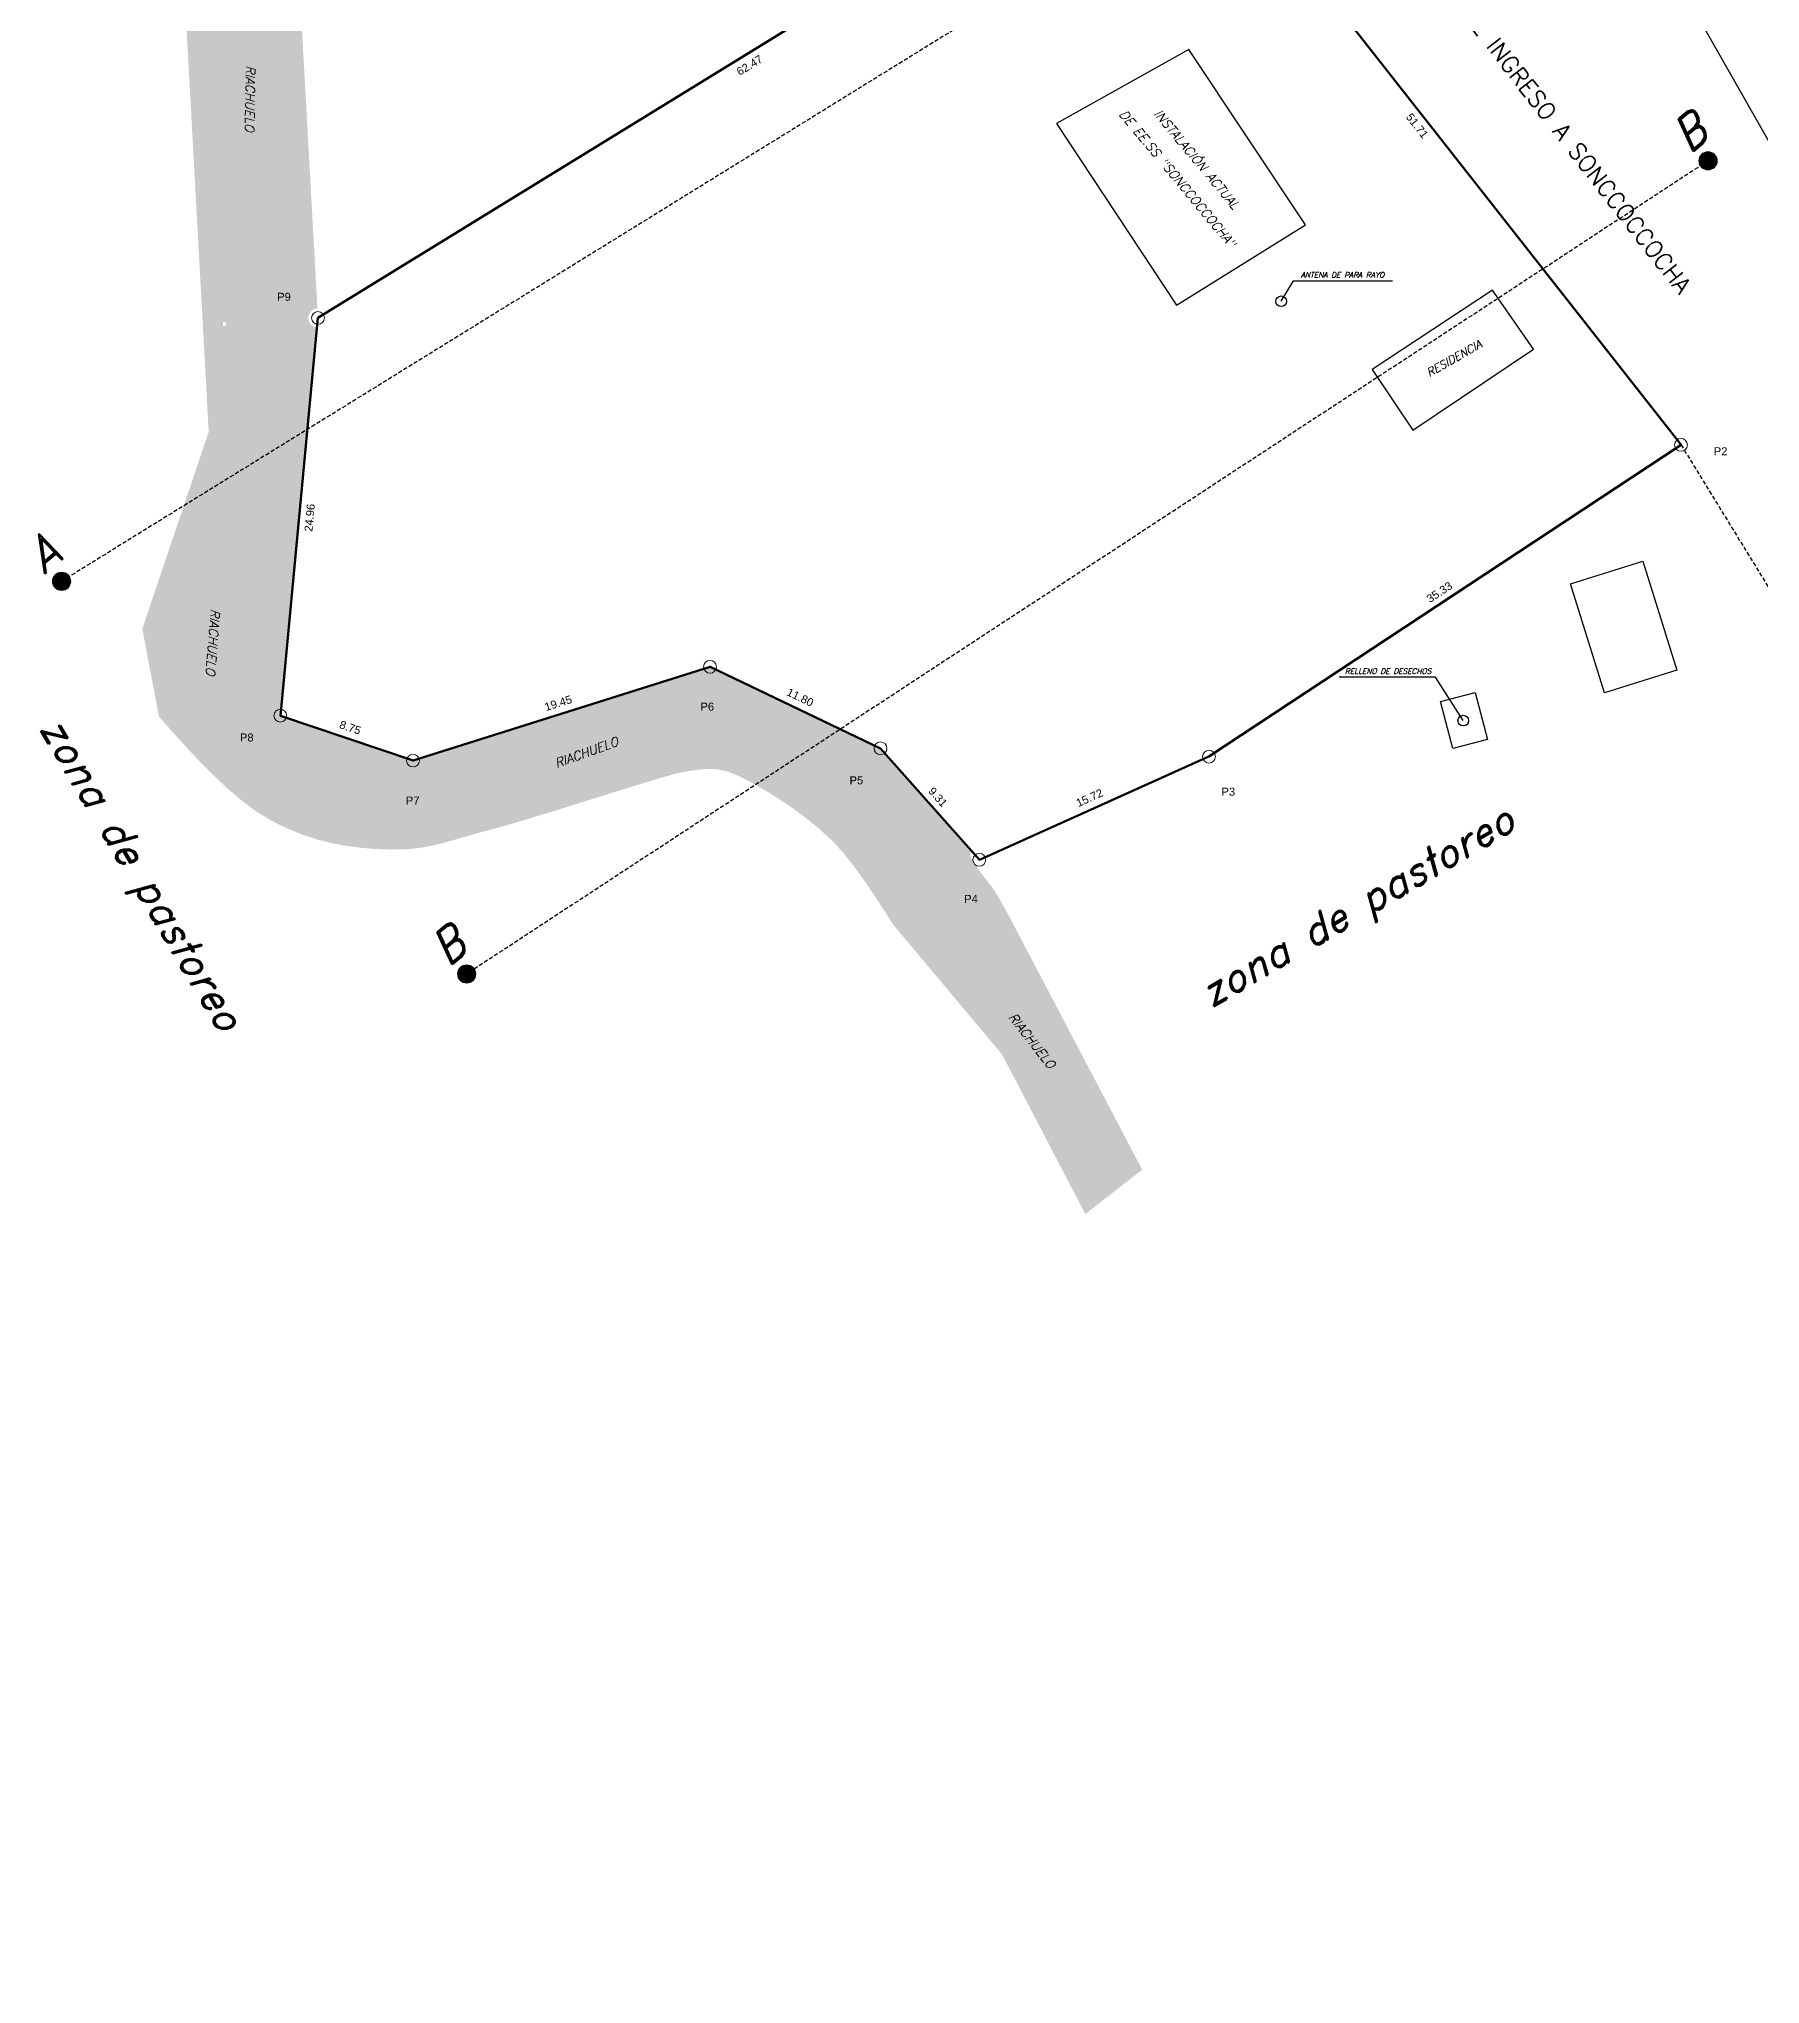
# Model space of a CAD drawing. Header units: metres. Extents: x 756359 to 758214, y 8425508 to 8426351.
# Drawn here: x 757844 to 757951.5, y 8426107.6 to 8426229.1 of the extents above; entities that cross this region are included whole.
import ezdxf
from ezdxf.enums import TextEntityAlignment as Align

# ---------------------------------------------------------------- set-up
doc = ezdxf.new("R2010")
doc.units = ezdxf.units.M
doc.linetypes.add('HIDDEN', pattern=[0.375, 0.25, -0.125])
for name, color, linetype, lineweight in [('08', 8, 'Continuous', 20), ('COTAS', 40, 'Continuous', 5), ('CUADROS', 9, 'Continuous', 20), ('PERFIL', 150, 'Continuous', 9), ('Texto calles', 7, 'Continuous', 18)]:
    doc.layers.add(name, color=color, linetype=linetype, lineweight=lineweight)
doc.layers.add('Capa1', color=7, linetype='HIDDEN')
doc.layers.add('NOMBRE', color=40, linetype='Continuous')
doc.layers.add('PERIMETRO', color=7, linetype='Continuous', lineweight=50, true_color=0xf7788b)
doc.styles.add('ambiente', font='romand.shx', dxfattribs={"oblique": 15})
doc.styles.add('COTAS', font='arial.ttf')
doc.styles.add('CUADROS', font='arial.ttf')
doc.styles.get("Standard").update_dxf_attribs({"font": 'simplex.shx'})
doc.dimstyles.new('GenDist', dxfattribs={"dimtxt": 0.5, "dimasz": 0.5, "dimexe": 0.18, "dimexo": 0.0625, "dimgap": 0.25, "dimtad": 2, "dimzin": 1, "dimdsep": 46, "dimtxsty": 'COTAS', "dimcen": 0.09, "dimse1": 1, "dimse2": 1, "dimsd1": 1, "dimsd2": 1, "dimadec": 0, "dimazin": 0, "dimtfac": 1, "dimtofl": 0, "dimtmove": 0, "dimatfit": 3, "dimfxl": 1, "dimtolj": 1, "dimtzin": 0, "dimarcsym": 0})

# ---------------------------------------------------------------- blocks, each defined once
blk = doc.blocks.new('*D63')
at = {"layer": 'Defpoints', "color": 0, "transparency": 16777216}
for p in [(757914.61, 8426244.44), (757946.42, 8426203.67), (757946.54, 8426203.76)]:
    blk.add_point(p, dxfattribs=at)
at = {"layer": 'COTAS', "color": 0, "transparency": 16777216, "insert": (757930.06, 8426223.7), "char_height": 0.5, "attachment_point": 5, "rotation": 308.1323, "style": 'COTAS'}
blk.add_mtext('\\A1;51.71', dxfattribs=at)
blk = doc.blocks.new('*D64')
at = {"layer": 'Defpoints', "color": 0, "transparency": 16777216}
for p in [(757946.54, 8426203.76), (757916.99, 8426184.4), (757917.06, 8426184.29)]:
    blk.add_point(p, dxfattribs=at)
at = {"layer": 'COTAS', "color": 0, "transparency": 16777216, "insert": (757931.45, 8426194.56), "char_height": 0.5, "attachment_point": 5, "rotation": 33.4494, "style": 'COTAS'}
blk.add_mtext('\\A1;35.33', dxfattribs=at)
blk = doc.blocks.new('*D65')
at = {"layer": 'Defpoints', "color": 0, "transparency": 16777216}
for p in [(757917.06, 8426184.29), (757902.64, 8426178.02), (757902.72, 8426177.84)]:
    blk.add_point(p, dxfattribs=at)
at = {"layer": 'COTAS', "color": 0, "transparency": 16777216, "insert": (757909.6, 8426181.71), "char_height": 0.5, "attachment_point": 5, "rotation": 24.2146, "style": 'COTAS'}
blk.add_mtext('\\A1;15.72', dxfattribs=at)
blk = doc.blocks.new('*D66')
at = {"layer": 'Defpoints', "color": 0, "transparency": 16777216}
for p in [(757896.55, 8426184.8), (757896.67, 8426184.91), (757902.72, 8426177.84)]:
    blk.add_point(p, dxfattribs=at)
at = {"layer": 'COTAS', "color": 0, "transparency": 16777216, "insert": (757900.13, 8426181.76), "char_height": 0.5, "attachment_point": 5, "rotation": 311.5753, "style": 'COTAS'}
blk.add_mtext('\\A1;9.31', dxfattribs=at)
blk = doc.blocks.new('*D67')
at = {"layer": 'Defpoints', "color": 0, "transparency": 16777216}
for p in [(757885.9, 8426189.9), (757885.99, 8426190.08), (757896.55, 8426184.8)]:
    blk.add_point(p, dxfattribs=at)
at = {"layer": 'COTAS', "color": 0, "transparency": 16777216, "insert": (757891.53, 8426187.99), "char_height": 0.5, "attachment_point": 5, "rotation": 334.4132, "style": 'COTAS'}
blk.add_mtext('\\A1;11.80', dxfattribs=at)
blk = doc.blocks.new('*D68')
at = {"layer": 'Defpoints', "color": 0, "transparency": 16777216}
for p in [(757885.9, 8426189.9), (757867.3, 8426184.22), (757867.35, 8426184.04)]:
    blk.add_point(p, dxfattribs=at)
at = {"layer": 'COTAS', "color": 0, "transparency": 16777216, "insert": (757876.42, 8426187.63), "char_height": 0.5, "attachment_point": 5, "rotation": 17.5373, "style": 'COTAS'}
blk.add_mtext('\\A1;19.45', dxfattribs=at)
blk = doc.blocks.new('*D69')
at = {"layer": 'Defpoints', "color": 0, "transparency": 16777216}
for p in [(757859.13, 8426187.02), (757859.07, 8426186.84), (757867.35, 8426184.04)]:
    blk.add_point(p, dxfattribs=at)
at = {"layer": 'COTAS', "color": 0, "transparency": 16777216, "insert": (757863.43, 8426186.1), "char_height": 0.5, "attachment_point": 5, "rotation": 341.3085, "style": 'COTAS'}
blk.add_mtext('\\A1;8.75', dxfattribs=at)
blk = doc.blocks.new('*D70')
at = {"layer": 'Defpoints', "color": 0, "transparency": 16777216}
for p in [(757861.42, 8426211.69), (757861.57, 8426211.68), (757859.07, 8426186.84)]:
    blk.add_point(p, dxfattribs=at)
at = {"layer": 'COTAS', "color": 0, "transparency": 16777216, "insert": (757860.9, 8426199.21), "char_height": 0.5, "attachment_point": 5, "rotation": 84.599, "style": 'COTAS'}
blk.add_mtext('\\A1;24.96', dxfattribs=at)
blk = doc.blocks.new('*D71')
at = {"layer": 'Defpoints', "color": 0, "transparency": 16777216}
for p in [(757914.61, 8426244.44), (757914.71, 8426244.28), (757861.42, 8426211.69)]:
    blk.add_point(p, dxfattribs=at)
at = {"layer": 'COTAS', "color": 0, "transparency": 16777216, "insert": (757888.37, 8426227.48), "char_height": 0.5, "attachment_point": 5, "rotation": 31.6119, "style": 'COTAS'}
blk.add_mtext('\\A1;62.47', dxfattribs=at)

msp = doc.modelspace()

# ---------------------------------------------------------------- hatches: boundary and pattern name
h = msp.add_hatch()
h.set_pattern_fill('AR-CONC', color=94, scale=0.025)
h.set_pattern_definition([(50, (-9085.9276, 20195.77), (4.5546167249, -0.3984771385), [0.47625, -5.23875]), (355, (-9085.9276, 20195.77), (-0.8810855356, 4.776421131), [0.381, -4.1910146043]), (100.4514447, (-9085.548, 20195.7367), (3.6735311773, 4.3779437978), [0.40475022, -4.452256115]), (46.1842, (-9085.9276, 20197.04), (6.7769760223, -1.0510581983), [0.714375, -7.858125]), (96.63555761, (-9085.363, 20196.952), (5.9351033513, 6.185653115), [0.6071255785, -6.678390204]), (351.18415117, (-9085.9276, 20197.04), (5.9351033516, 6.1856531146), [0.571499177, -6.286493298]), (21, (-9085.2926, 20196.7224), (3.7903597817, -2.5566299547), [0.47625, -5.23875]), (326, (-9085.2926, 20196.7224), (1.5450507087, 4.604699153), [0.381, -4.191]), (71.451445, (-9084.9768, 20196.5094), (5.335410482, 2.0480692221), [0.40475022, -4.45224844]), (37.5, (-9085.9276, 20195.7699), (0.07721508126, 2.11387597183), [0, -4.1402, 0, -4.2545, 0, -4.206875]), (7.5, (-9085.9276, 20195.77), (1.67049156276, 2.50451437045), [0, -2.4257, 0, -4.04495, 0, -1.603375]), (327.5, (-9087.3437, 20195.7699), (3.38976487917, -0.1432185998), [0, -1.5875, 0, -4.953, 0, -6.57225]), (317.5, (-9087.9787, 20195.77), (3.7032295347, 0.6356622758), [0, -2.06375, 0, -3.2893, 0, -4.66725])])
h.paths.add_polyline_path([(757851.002, 8426255.711), (757845.828, 8426253.212), (757852.701, 8426238.979), (757854.025, 8426214.888), (757854.578, 8426214.782), (757855.393, 8426214.507), (757856.288, 8426214.094), (757857.192, 8426213.566), (757858.035, 8426212.947), (757858.618, 8426212.403), (757858.98, 8426211.974), (757859.175, 8426211.68), (757859.258, 8426211.532), (757859.323, 8426211.398), (757859.429, 8426211.12), (757859.535, 8426210.679), (757859.588, 8426210.047), (757859.537, 8426209.194), (757859.39, 8426208.277), (757859.182, 8426207.302), (757858.949, 8426206.278), (757858.726, 8426205.211), (757858.549, 8426204.109), (757858.453, 8426202.978), (757858.461, 8426201.949), (757858.534, 8426200.619), (757858.655, 8426199.062), (757858.805, 8426197.348), (757858.964, 8426195.55), (757859.114, 8426193.739), (757859.235, 8426191.987), (757859.308, 8426190.365), (757859.313, 8426189.44), (757861.359, 8426211.097, -0.3861083), (757860.817, 8426211.695, -0.3972344), (757861.382, 8426212.294), (757859.666, 8426243.274)])
h.paths.add_polyline_path([(757858.964, 8426195.55), (757858.805, 8426197.348), (757858.655, 8426199.062), (757858.534, 8426200.619), (757858.461, 8426201.949), (757858.453, 8426202.978), (757858.549, 8426204.109), (757858.726, 8426205.211), (757858.949, 8426206.278), (757859.182, 8426207.302), (757859.39, 8426208.277), (757859.537, 8426209.194), (757859.588, 8426210.047), (757859.535, 8426210.679), (757859.429, 8426211.12), (757859.323, 8426211.398), (757859.258, 8426211.532), (757859.175, 8426211.68), (757858.98, 8426211.974), (757858.618, 8426212.403), (757858.035, 8426212.947), (757857.192, 8426213.566), (757856.288, 8426214.094), (757855.393, 8426214.507), (757854.578, 8426214.782), (757854.031, 8426214.887), (757854.025, 8426214.887), (757854.592, 8426204.571), (757851.053, 8426194.079), (757851.579, 8426193.097), (757852.407, 8426191.86), (757853.366, 8426190.637), (757854.401, 8426189.482), (757855.455, 8426188.448), (757856.472, 8426187.59), (757857.397, 8426186.962), (757858.032, 8426186.661), (757858.43, 8426186.572), (757858.65, 8426186.584), (757858.745, 8426186.613), (757858.817, 8426186.653), (757858.945, 8426186.79), (757859.093, 8426187.115), (757859.313, 8426189.44), (757859.308, 8426190.365), (757859.235, 8426191.987), (757859.114, 8426193.739)])
h.paths.add_polyline_path([(757855.476, 8426211.212), (757855.476, 8426211.412), (757855.676, 8426211.412), (757855.676, 8426211.212)], flags=16)
h.paths.add_polyline_path([(757856.472, 8426187.59), (757855.455, 8426188.448), (757854.401, 8426189.482), (757853.366, 8426190.637), (757852.407, 8426191.86), (757851.579, 8426193.097), (757851.053, 8426194.079), (757850.446, 8426192.278), (757851.484, 8426186.786), (757851.933, 8426186.281), (757852.584, 8426185.55), (757853.312, 8426184.751), (757854.101, 8426183.915), (757854.938, 8426183.075), (757855.809, 8426182.261), (757856.698, 8426181.507), (757857.593, 8426180.842), (757858.479, 8426180.299), (757859.454, 8426179.817), (757860.411, 8426179.426), (757861.354, 8426179.116), (757862.286, 8426178.879), (757863.211, 8426178.706), (757864.133, 8426178.588), (757865.056, 8426178.516), (757865.984, 8426178.482), (757866.864, 8426178.497), (757867.66, 8426178.571), (757868.4, 8426178.694), (757869.111, 8426178.859), (757869.821, 8426179.055), (757870.559, 8426179.272), (757871.351, 8426179.502), (757872.225, 8426179.734), (757873.128, 8426179.979), (757874.305, 8426180.325), (757875.679, 8426180.745), (757877.169, 8426181.208), (757878.697, 8426181.687), (757880.184, 8426182.152), (757881.551, 8426182.576), (757882.719, 8426182.929), (757883.61, 8426183.182), (757884.145, 8426183.308), (757884.761, 8426183.409), (757885.313, 8426183.489), (757885.839, 8426183.525), (757886.374, 8426183.492), (757886.957, 8426183.368), (757887.381, 8426183.212), (757887.947, 8426182.951), (757888.627, 8426182.595), (757889.392, 8426182.154), (757890.214, 8426181.639), (757891.066, 8426181.061), (757891.919, 8426180.43), (757892.745, 8426179.756), (757893.516, 8426179.051), (757894.195, 8426178.314), (757894.901, 8426177.423), (757895.617, 8426176.425), (757896.329, 8426175.364), (757897.02, 8426174.285), (757897.311, 8426173.82), (757904.143, 8426165.675), (757909.339, 8426155.705), (757912.892, 8426158.482), (757904.493, 8426174.472), (757904.289, 8426174.838), (757903.934, 8426175.468), (757903.721, 8426175.827), (757903.467, 8426176.191), (757903.222, 8426176.506), (757902.99, 8426176.797), (757902.776, 8426177.09), (757902.565, 8426177.405), (757902.364, 8426177.714), (757902.213, 8426177.972), (757902.153, 8426178.134), (757902.238, 8426178.299), (757902.268, 8426178.353), (757896.546, 8426184.804), (757895.143, 8426185.476), (757894.818, 8426185.453), (757893.426, 8426185.362), (757892.082, 8426185.288), (757890.902, 8426185.246), (757890.006, 8426185.249), (757889.512, 8426185.312), (757889.084, 8426185.516), (757888.712, 8426185.775), (757888.395, 8426186.088), (757888.136, 8426186.458), (757887.932, 8426186.885), (757887.878, 8426187.354), (757887.912, 8426188.12), (757887.988, 8426188.902), (757885.901, 8426189.901), (757867.353, 8426184.04), (757859.067, 8426186.843), (757859.093, 8426187.115), (757858.945, 8426186.79), (757858.817, 8426186.653), (757858.745, 8426186.613), (757858.65, 8426186.584), (757858.43, 8426186.572), (757858.032, 8426186.661), (757857.397, 8426186.962)])
h.paths.add_polyline_path([(757887.988, 8426188.902), (757887.912, 8426188.12), (757887.878, 8426187.354), (757887.932, 8426186.885), (757888.136, 8426186.458), (757888.395, 8426186.088), (757888.712, 8426185.775), (757889.084, 8426185.516), (757889.512, 8426185.312), (757890.006, 8426185.249), (757890.902, 8426185.246), (757892.082, 8426185.288), (757893.426, 8426185.362), (757894.818, 8426185.453), (757895.143, 8426185.476)], flags=17)
h.paths.add_polyline_path([(757857.63, 8426211.857), (757860.959, 8426211.857), (757860.959, 8426214.155), (757857.63, 8426214.155)], flags=24)
h.paths.add_polyline_path([(757855.305, 8426184.325), (757858.634, 8426184.325), (757858.634, 8426186.622), (757855.305, 8426186.622)], flags=24)
h.paths.add_polyline_path([(757865.672, 8426180.415), (757868.985, 8426180.415), (757868.985, 8426182.665), (757865.672, 8426182.665)], flags=24)
h.paths.add_polyline_path([(757884.061, 8426186.249), (757887.39, 8426186.249), (757887.39, 8426188.546), (757884.061, 8426188.546)], flags=24)
h.paths.add_polyline_path([(757893.378, 8426181.651), (757896.704, 8426181.651), (757896.704, 8426183.939), (757893.378, 8426183.939)], flags=24)
h.paths.add_polyline_path([(757900.542, 8426174.271), (757903.855, 8426174.271), (757903.855, 8426176.521), (757900.542, 8426176.521)], flags=24)
at = {"layer": 'PERFIL'}
h = msp.add_hatch(color=256, dxfattribs=at)
h.set_gradient(color1=(0, 0, 255), color2=(255, 255, 0), name='INVCYLINDER')
h.paths.add_polyline_path([(757947.658, 8426221.509, 1), (757948.798, 8426221.509, 1)])
h = msp.add_hatch(color=256, dxfattribs=at)
h.set_gradient(color1=(0, 0, 255), color2=(255, 255, 0), name='INVCYLINDER')
h.paths.add_polyline_path([(757844.834, 8426195.238, 1), (757845.974, 8426195.238, 1)])
h = msp.add_hatch(color=256, dxfattribs=at)
h.set_gradient(color1=(0, 0, 255), color2=(255, 255, 0), name='INVCYLINDER')
h.paths.add_polyline_path([(757870.136, 8426170.708, 1), (757871.276, 8426170.708, 1)])

# ---------------------------------------------------------------- linework, layer by layer
at = {"flags": 128}
msp.add_lwpolyline([(757919.298, 8426282.979), (757940.03, 8426246.554), (757947.481, 8426233.462), (757946.303, 8426232.792), (757955.031, 8426217.456), (757993.464, 8426242.476), (757988.007, 8426254.23), (757990.902, 8426255.574), (757990.17, 8426257.303), (757986.238, 8426255.638), (757982.303, 8426264.932), (757986.234, 8426266.597), (757986.039, 8426267.058), (757981.878, 8426265.243), (757973.803, 8426283.76), (757967.917, 8426297.258), (757964.784, 8426300.833), (757961.934, 8426299.703), (757959.22, 8426299.703), (757954.787, 8426305.761), (757952.209, 8426305.761), (757946.917, 8426307.705)], close=True, dxfattribs=at)
at = {"elevation": 4488.275, "flags": 128}
msp.add_lwpolyline([(757907.537, 8426223.839), (757915.042, 8426212.491), (757923.086, 8426217.517), (757915.808, 8426228.455)], close=True, dxfattribs=at)
at = {"elevation": 4489.261, "flags": 128}
msp.add_lwpolyline([(757934.762, 8426213.438), (757927.258, 8426208.468), (757929.788, 8426204.685), (757937.324, 8426209.743), (757934.762, 8426213.438)], dxfattribs=at)
for points in [[(757939.641, 8426195.092), (757944.164, 8426196.501), (757946.287, 8426189.682), (757941.765, 8426188.273)], [(757931.528, 8426187.725), (757933.683, 8426188.287), (757934.45, 8426185.351), (757932.295, 8426184.788)]]:
    msp.add_lwpolyline(points, close=True)
for centre in [(757921.571, 8426212.732, 4488.197), (757932.944, 8426186.538)]:
    msp.add_circle(centre, 0.333)
at = {"layer": '08', "lineweight": -2, "elevation": 8976.394}
msp.add_lwpolyline([(757921.571, 8426212.732), (757922.338, 8426214.018), (757928.527, 8426214.018)], dxfattribs=at)
at = {"layer": '08', "lineweight": -2}
msp.add_lwpolyline([(757932.944, 8426186.538), (757931.21, 8426189.254), (757925.194, 8426189.254)], dxfattribs=at)
at = {"layer": 'Capa1', "flags": 128}
for points in [[(757925.341, 8426244.674), (757845.404, 8426195.238)], [(757948.228, 8426221.509), (757870.706, 8426170.708)], [(757946.542, 8426203.764), (757976.461, 8426154.966), (757991.463, 8426101.726), (758016.824, 8426020.212), (758024.72, 8425938.958), (758044.735, 8425867.355)]]:
    msp.add_lwpolyline(points, dxfattribs=at)
at = {"layer": 'COTAS'}
for centre in [(757861.417, 8426211.695), (757946.542, 8426203.764), (757885.901, 8426189.901), (757859.067, 8426186.843), (757867.353, 8426184.04), (757896.546, 8426184.804), (757917.061, 8426184.288), (757902.723, 8426177.84)]:
    msp.add_circle(centre, 0.4, dxfattribs=at)
at = {"layer": 'PERFIL'}
for centre in [(757948.228, 8426221.509), (757845.404, 8426195.238), (757870.706, 8426170.708)]:
    msp.add_circle(centre, 0.57, dxfattribs=at)
at = {"layer": 'PERIMETRO', "elevation": 4490.074, "flags": 128}
msp.add_lwpolyline([(757914.614, 8426244.437), (757946.542, 8426203.764), (757917.061, 8426184.288), (757902.723, 8426177.84), (757896.546, 8426184.804), (757885.901, 8426189.901), (757867.353, 8426184.04), (757859.067, 8426186.843), (757861.417, 8426211.695), (757914.614, 8426244.437)], dxfattribs=at)

# ---------------------------------------------------------------- texts
at = {"layer": 'CUADROS', "ltscale": 0.5, "style": 'CUADROS'}
for s, p in [('P9', (757859.294, 8426213.016)), ('P2', (757949.01, 8426203.364)), ('P6', (757885.726, 8426187.407)), ('P8', (757856.969, 8426185.483)), ('P5', (757895.041, 8426182.808)), ('P3', (757918.266, 8426182.098)), ('P7', (757867.328, 8426181.54)), ('P4', (757902.199, 8426175.396))]:
    msp.add_text(s, height=0.5, dxfattribs=at).set_placement(p, align=Align.MIDDLE_CENTER)
at = {"layer": 'NOMBRE', "style": 'ambiente', "oblique": 15, "text_generation_flag": 6}
for s, height, rotation, p in [('RIACHUELO', 0.5695, 89.14658, (757857.177, 8426225.401)), ('DE EE.SS "SONCCOCCOCHA"', 0.56953, 129.70736, (757915.099, 8426220.411)), ('INSTALACIÓN ACTUAL', 0.56953, 129.70736, (757916.295, 8426221.613)), ('B', 2.16, 219.67259, (757947.058, 8426223.283)), ('ANTENA DE PARA RAYO', 0.3375, 180, (757925.401, 8426214.381, 10260.29)), ('RESIDENCIA', 0.5062, 209.70202, (757932.364, 8426209.171)), ('A', 2.16, 219.67259, (757844.233, 8426197.012)), ('RIACHUELO', 0.5695, 85.54417, (757854.858, 8426191.438)), ('RELLENO DE DESECHOS', 0.3375, 180, (757928.247, 8426189.628, 1283.896)), ('zona de pastoreo', 1.8225, 120.63907, (757850.442, 8426176.98)), ('RIACHUELO', 0.5695, 199.91413, (757878.185, 8426184.555)), ('zona de pastoreo', 1.8225, 210.43049, (757926.296, 8426174.972)), ('B', 2.16, 219.67259, (757869.536, 8426172.481)), ('RIACHUELO', 0.5695, 128.27194, (757906.008, 8426166.548))]:
    msp.add_text(s, height=height, rotation=rotation, dxfattribs=at).set_placement(p, align=Align.MIDDLE_CENTER)
at = {"layer": 'Texto calles'}
msp.add_text('CARRETERA DE INGRESO A SONCCOCCOCHA', height=1.05469, rotation=307.85734, dxfattribs=at).set_placement((757927.508, 8426237.442))

# ---------------------------------------------------------------- dimensions: what is measured, and where the dimension line sits
at = {"layer": 'COTAS'}
for p1, p2, distance, picture, middle in [((757861.417, 8426211.695), (757914.614, 8426244.437), -0.179, '*D71', (757888.374, 8426227.483)), ((757914.614, 8426244.437), (757946.542, 8426203.764), -0.149, '*D63', (757930.063, 8426223.696)), ((757859.067, 8426186.843), (757861.417, 8426211.695), -0.157, '*D70', (757860.901, 8426199.206)), ((757946.542, 8426203.764), (757917.061, 8426184.288), -0.136, '*D64', (757931.448, 8426194.561)), ((757885.901, 8426189.901), (757867.353, 8426184.04), -0.186, '*D68', (757876.419, 8426187.63)), ((757896.546, 8426184.804), (757885.901, 8426189.901), -0.196, '*D67', (757891.526, 8426187.985)), ((757867.353, 8426184.04), (757859.067, 8426186.843), -0.19, '*D69', (757863.433, 8426186.1)), ((757902.723, 8426177.84), (757896.546, 8426184.804), -0.161, '*D66', (757900.133, 8426181.765)), ((757917.061, 8426184.288), (757902.723, 8426177.84), -0.199, '*D65', (757909.603, 8426181.707))]:
    dim = msp.add_aligned_dim(p1=p1, p2=p2, distance=distance, dimstyle='GenDist', dxfattribs=at)
    dim.commit()
    dim.dimension.update_dxf_attribs({"geometry": picture, "text_midpoint": middle})

doc.saveas('drawing.dxf')
